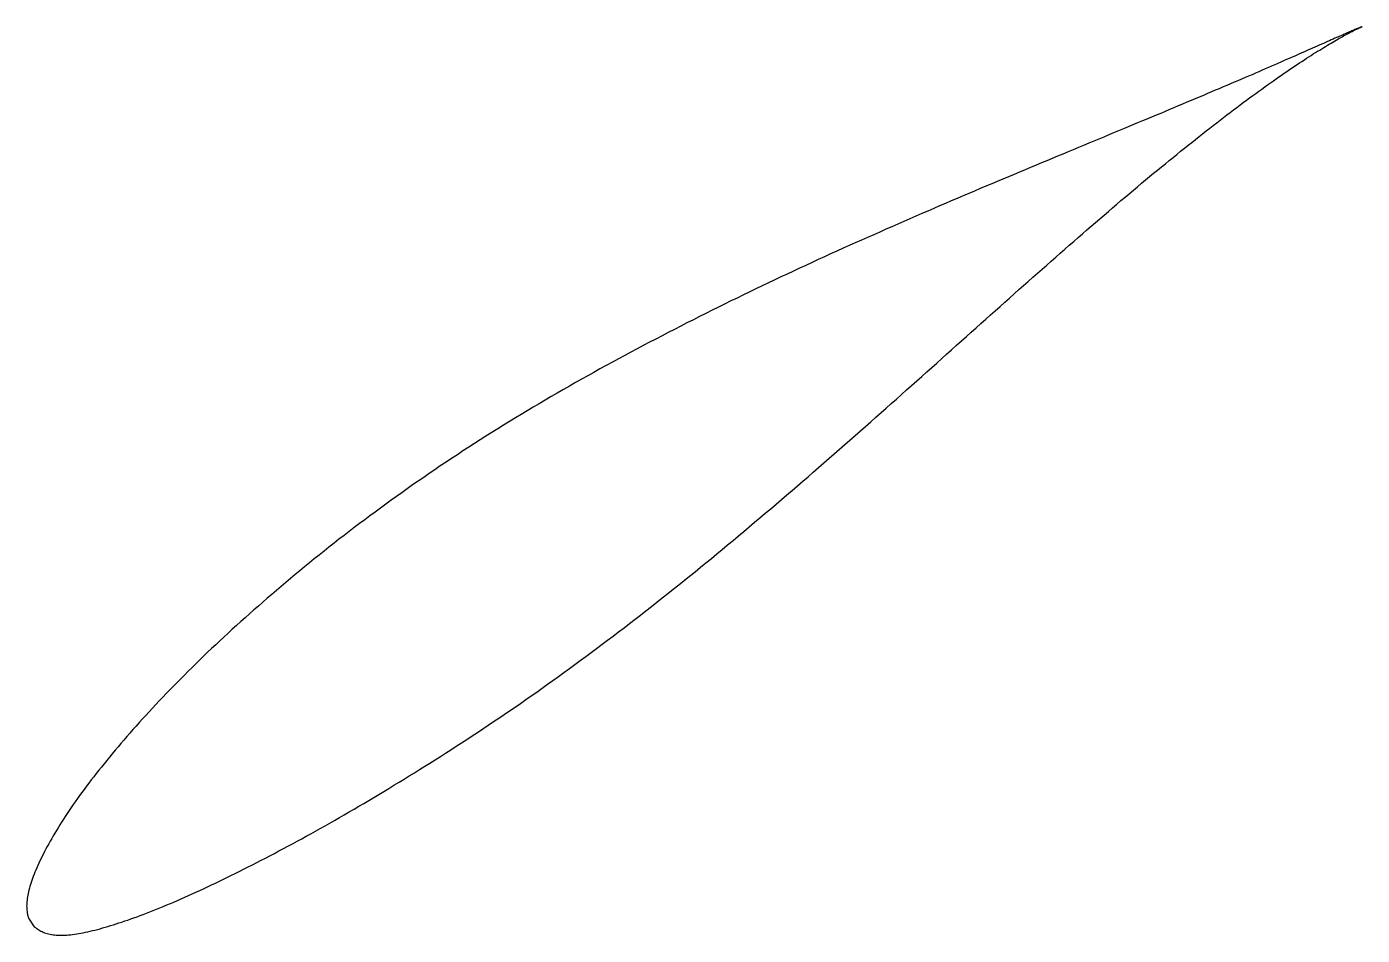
# Model space of a CAD drawing. Header units: metres. Extents: x -33 to 67, y -23 to 45.
import ezdxf

# ---------------------------------------------------------------- set-up
doc = ezdxf.new("R2010")
doc.units = ezdxf.units.M

msp = doc.modelspace()

# ---------------------------------------------------------------- linework, layer by layer
msp.add_lwpolyline([(66.81, 45.25), (66.81, 45.25), (66.8, 45.25), (66.79, 45.24), (66.77, 45.24), (66.75, 45.23), (66.73, 45.22), (66.7, 45.21), (66.67, 45.2), (66.63, 45.18), (66.59, 45.17), (66.54, 45.15), (66.49, 45.13), (66.44, 45.11), (66.38, 45.08), (66.32, 45.06), (66.25, 45.03), (66.18, 45), (66.1, 44.97), (66.03, 44.93), (65.94, 44.9), (65.86, 44.86), (65.76, 44.82), (65.67, 44.78), (65.57, 44.73), (65.46, 44.69), (65.36, 44.64), (65.24, 44.59), (65.13, 44.54), (65.01, 44.49), (64.88, 44.43), (64.75, 44.38), (64.62, 44.32), (64.48, 44.26), (64.34, 44.2), (64.2, 44.13), (64.05, 44.07), (63.9, 44), (63.74, 43.93), (63.58, 43.86), (63.41, 43.79), (63.24, 43.71), (63.07, 43.64), (62.89, 43.56), (62.71, 43.48), (62.53, 43.4), (62.34, 43.31), (62.15, 43.23), (61.95, 43.14), (61.75, 43.05), (61.54, 42.96), (61.33, 42.87), (61.12, 42.78), (60.9, 42.69), (60.68, 42.59), (60.46, 42.49), (60.23, 42.39), (60, 42.29), (59.76, 42.19), (59.52, 42.09), (59.28, 41.98), (59.03, 41.87), (58.78, 41.76), (58.53, 41.65), (58.27, 41.54), (58.01, 41.43), (57.74, 41.32), (57.47, 41.2), (57.2, 41.09), (56.92, 40.97), (56.64, 40.85), (56.35, 40.73), (56.07, 40.6), (55.77, 40.48), (55.48, 40.36), (55.18, 40.23), (54.88, 40.1), (54.57, 39.97), (54.26, 39.84), (53.95, 39.71), (53.64, 39.58), (53.32, 39.44), (52.99, 39.31), (52.67, 39.17), (52.34, 39.03), (52.01, 38.89), (51.67, 38.75), (51.33, 38.61), (50.99, 38.47), (50.64, 38.32), (50.3, 38.18), (49.94, 38.03), (49.59, 37.88), (49.23, 37.74), (48.87, 37.59), (48.51, 37.43), (48.14, 37.28), (47.77, 37.13), (47.4, 36.97), (47.03, 36.82), (46.65, 36.66), (46.27, 36.5), (45.88, 36.34), (45.5, 36.18), (45.11, 36.02), (44.72, 35.86), (44.32, 35.69), (43.93, 35.53), (43.53, 35.36), (43.12, 35.19), (42.72, 35.03), (42.31, 34.86), (41.9, 34.69), (41.49, 34.51), (41.08, 34.34), (40.66, 34.17), (40.25, 33.99), (39.83, 33.82), (39.4, 33.64), (38.98, 33.46), (38.55, 33.28), (38.12, 33.1), (37.69, 32.92), (37.26, 32.73), (36.83, 32.55), (36.39, 32.36), (35.95, 32.18), (35.51, 31.99), (35.07, 31.8), (34.63, 31.61), (34.18, 31.42), (33.74, 31.23), (33.29, 31.03), (32.84, 30.84), (32.39, 30.64), (31.94, 30.44), (31.49, 30.24), (31.03, 30.05), (30.58, 29.84), (30.12, 29.64), (29.66, 29.44), (29.2, 29.24), (28.74, 29.03), (28.28, 28.82), (27.82, 28.62), (27.36, 28.41), (26.89, 28.2), (26.43, 27.98), (25.96, 27.77), (25.5, 27.56), (25.03, 27.34), (24.56, 27.13), (24.1, 26.91), (23.63, 26.69), (23.16, 26.47), (22.69, 26.25), (22.22, 26.03), (21.75, 25.8), (21.28, 25.58), (20.81, 25.35), (20.34, 25.12), (19.87, 24.89), (19.4, 24.67), (18.93, 24.43), (18.46, 24.2), (17.99, 23.97), (17.52, 23.73), (17.05, 23.5), (16.58, 23.26), (16.1, 23.02), (15.63, 22.78), (15.17, 22.54), (14.7, 22.3), (14.23, 22.06), (13.76, 21.81), (13.29, 21.57), (12.82, 21.32), (12.36, 21.08), (11.89, 20.83), (11.43, 20.58), (10.96, 20.33), (10.5, 20.07), (10.03, 19.82), (9.57, 19.57), (9.11, 19.31), (8.65, 19.05), (8.19, 18.8), (7.73, 18.54), (7.27, 18.28), (6.82, 18.02), (6.36, 17.75), (5.91, 17.49), (5.46, 17.23), (5.01, 16.96), (4.56, 16.69), (4.11, 16.43), (3.66, 16.16), (3.22, 15.89), (2.77, 15.62), (2.33, 15.34), (1.89, 15.07), (1.45, 14.8), (1.01, 14.52), (0.58, 14.25), (0.15, 13.97), (-0.29, 13.69), (-0.72, 13.41), (-1.14, 13.13), (-1.57, 12.85), (-1.99, 12.57), (-2.42, 12.29), (-2.84, 12), (-3.26, 11.72), (-3.67, 11.43), (-4.09, 11.15), (-4.5, 10.86), (-4.91, 10.57), (-5.31, 10.28), (-5.72, 10), (-6.12, 9.71), (-6.52, 9.42), (-6.92, 9.12), (-7.32, 8.83), (-7.71, 8.54), (-8.1, 8.25), (-8.49, 7.96), (-8.88, 7.66), (-9.26, 7.37), (-9.65, 7.08), (-10.03, 6.78), (-10.4, 6.49), (-10.78, 6.19), (-11.15, 5.9), (-11.52, 5.6), (-11.88, 5.31), (-12.25, 5.01), (-12.61, 4.72), (-12.97, 4.42), (-13.33, 4.13), (-13.68, 3.83), (-14.03, 3.54), (-14.38, 3.24), (-14.73, 2.95), (-15.07, 2.65), (-15.41, 2.36), (-15.75, 2.07), (-16.08, 1.77), (-16.42, 1.48), (-16.75, 1.19), (-17.07, 0.9), (-17.4, 0.61), (-17.72, 0.32), (-18.04, 0.03), (-18.35, -0.26), (-18.67, -0.55), (-18.98, -0.84), (-19.28, -1.13), (-19.59, -1.42), (-19.89, -1.7), (-20.19, -1.99), (-20.48, -2.27), (-20.77, -2.56), (-21.06, -2.84), (-21.35, -3.12), (-21.63, -3.41), (-21.91, -3.69), (-22.19, -3.97), (-22.46, -4.24), (-22.73, -4.52), (-23, -4.8), (-23.26, -5.07), (-23.52, -5.35), (-23.78, -5.62), (-24.04, -5.89), (-24.29, -6.16), (-24.54, -6.43), (-24.78, -6.7), (-25.02, -6.97), (-25.26, -7.23), (-25.5, -7.5), (-25.73, -7.76), (-25.96, -8.02), (-26.18, -8.28), (-26.41, -8.54), (-26.62, -8.8), (-26.84, -9.05), (-27.05, -9.31), (-27.26, -9.56), (-27.47, -9.81), (-27.67, -10.06), (-27.87, -10.31), (-28.06, -10.55), (-28.26, -10.79), (-28.44, -11.04), (-28.63, -11.28), (-28.81, -11.51), (-28.99, -11.75), (-29.17, -11.99), (-29.34, -12.22), (-29.51, -12.45), (-29.67, -12.68), (-29.83, -12.91), (-29.99, -13.13), (-30.14, -13.35), (-30.29, -13.58), (-30.44, -13.79), (-30.58, -14.01), (-30.72, -14.23), (-30.86, -14.44), (-30.99, -14.65), (-31.12, -14.86), (-31.25, -15.07), (-31.37, -15.27), (-31.49, -15.47), (-31.6, -15.67), (-31.72, -15.87), (-31.82, -16.07), (-31.93, -16.26), (-32.03, -16.45), (-32.13, -16.64), (-32.22, -16.82), (-32.31, -17), (-32.4, -17.18), (-32.49, -17.36), (-32.57, -17.53), (-32.64, -17.7), (-32.72, -17.87), (-32.79, -18.04), (-32.86, -18.2), (-32.92, -18.36), (-32.98, -18.52), (-33.04, -18.67), (-33.09, -18.82), (-33.14, -18.97), (-33.19, -19.12), (-33.23, -19.26), (-33.27, -19.4), (-33.31, -19.54), (-33.34, -19.67), (-33.37, -19.8), (-33.4, -19.93), (-33.42, -20.06), (-33.44, -20.18), (-33.45, -20.3), (-33.46, -20.42), (-33.47, -20.54), (-33.47, -20.65), (-33.48, -20.75), (-33.47, -20.86), (-33.47, -20.96), (-33.46, -21.06), (-33.45, -21.15), (-33.44, -21.24), (-33.42, -21.32), (-33.41, -21.4), (-33.39, -21.47), (-33.37, -21.53), (-33.36, -21.58), (-33.34, -21.62), (-33.34, -21.65), (-32.91, -22.29), (-32.9, -22.29), (-32.88, -22.3), (-32.86, -22.32), (-32.82, -22.35), (-32.77, -22.39), (-32.71, -22.43), (-32.64, -22.48), (-32.57, -22.52), (-32.49, -22.57), (-32.41, -22.62), (-32.32, -22.66), (-32.23, -22.7), (-32.13, -22.74), (-32.04, -22.77), (-31.93, -22.8), (-31.83, -22.83), (-31.72, -22.86), (-31.61, -22.88), (-31.5, -22.9), (-31.38, -22.91), (-31.26, -22.92), (-31.13, -22.93), (-31.01, -22.93), (-30.88, -22.93), (-30.74, -22.93), (-30.61, -22.93), (-30.47, -22.92), (-30.33, -22.91), (-30.18, -22.89), (-30.03, -22.87), (-29.88, -22.85), (-29.72, -22.83), (-29.56, -22.8), (-29.4, -22.77), (-29.23, -22.74), (-29.06, -22.7), (-28.89, -22.67), (-28.71, -22.62), (-28.54, -22.58), (-28.35, -22.54), (-28.16, -22.49), (-27.97, -22.44), (-27.78, -22.38), (-27.58, -22.33), (-27.38, -22.27), (-27.18, -22.21), (-26.97, -22.14), (-26.76, -22.08), (-26.55, -22.01), (-26.33, -21.94), (-26.11, -21.86), (-25.88, -21.79), (-25.66, -21.71), (-25.43, -21.63), (-25.19, -21.54), (-24.96, -21.46), (-24.72, -21.37), (-24.47, -21.27), (-24.23, -21.18), (-23.98, -21.08), (-23.73, -20.98), (-23.47, -20.88), (-23.22, -20.77), (-22.96, -20.66), (-22.69, -20.55), (-22.43, -20.44), (-22.16, -20.32), (-21.88, -20.2), (-21.61, -20.08), (-21.33, -19.96), (-21.05, -19.83), (-20.77, -19.7), (-20.48, -19.57), (-20.19, -19.44), (-19.9, -19.3), (-19.6, -19.16), (-19.31, -19.02), (-19.01, -18.88), (-18.7, -18.73), (-18.4, -18.58), (-18.09, -18.43), (-17.78, -18.28), (-17.47, -18.12), (-17.15, -17.96), (-16.84, -17.8), (-16.51, -17.64), (-16.19, -17.48), (-15.87, -17.31), (-15.54, -17.14), (-15.21, -16.97), (-14.88, -16.79), (-14.54, -16.61), (-14.2, -16.43), (-13.87, -16.25), (-13.52, -16.07), (-13.18, -15.88), (-12.83, -15.69), (-12.49, -15.5), (-12.14, -15.31), (-11.78, -15.11), (-11.43, -14.92), (-11.07, -14.72), (-10.72, -14.51), (-10.36, -14.31), (-9.99, -14.1), (-9.63, -13.89), (-9.27, -13.68), (-8.9, -13.47), (-8.53, -13.25), (-8.16, -13.04), (-7.79, -12.81), (-7.41, -12.59), (-7.04, -12.37), (-6.66, -12.14), (-6.28, -11.91), (-5.9, -11.68), (-5.52, -11.45), (-5.14, -11.21), (-4.75, -10.98), (-4.36, -10.74), (-3.98, -10.5), (-3.59, -10.25), (-3.2, -10.01), (-2.81, -9.76), (-2.41, -9.51), (-2.02, -9.26), (-1.62, -9.01), (-1.23, -8.75), (-0.83, -8.49), (-0.43, -8.23), (-0.03, -7.97), (0.37, -7.71), (0.77, -7.44), (1.17, -7.17), (1.57, -6.9), (1.98, -6.63), (2.38, -6.36), (2.78, -6.08), (3.19, -5.81), (3.6, -5.53), (4, -5.24), (4.41, -4.96), (4.82, -4.68), (5.23, -4.39), (5.63, -4.1), (6.04, -3.81), (6.45, -3.51), (6.86, -3.22), (7.27, -2.92), (7.68, -2.62), (8.09, -2.32), (8.5, -2.02), (8.91, -1.72), (9.32, -1.41), (9.73, -1.1), (10.14, -0.79), (10.55, -0.48), (10.97, -0.17), (11.38, 0.14), (11.79, 0.46), (12.2, 0.78), (12.61, 1.1), (13.02, 1.42), (13.43, 1.74), (13.84, 2.06), (14.25, 2.38), (14.66, 2.71), (15.07, 3.04), (15.48, 3.36), (15.89, 3.69), (16.3, 4.02), (16.71, 4.35), (17.11, 4.69), (17.52, 5.02), (17.93, 5.35), (18.34, 5.69), (18.74, 6.02), (19.15, 6.36), (19.56, 6.7), (19.96, 7.04), (20.37, 7.38), (20.77, 7.72), (21.18, 8.06), (21.58, 8.4), (21.98, 8.74), (22.39, 9.08), (22.79, 9.42), (23.19, 9.76), (23.59, 10.11), (23.99, 10.45), (24.39, 10.79), (24.79, 11.14), (25.19, 11.48), (25.58, 11.82), (25.98, 12.17), (26.38, 12.51), (26.77, 12.86), (27.16, 13.2), (27.56, 13.54), (27.95, 13.89), (28.34, 14.23), (28.73, 14.57), (29.12, 14.92), (29.51, 15.26), (29.9, 15.6), (30.29, 15.95), (30.67, 16.29), (31.06, 16.63), (31.44, 16.97), (31.83, 17.31), (32.21, 17.65), (32.59, 17.99), (32.97, 18.33), (33.35, 18.67), (33.73, 19), (34.1, 19.34), (34.48, 19.67), (34.85, 20.01), (35.23, 20.34), (35.6, 20.68), (35.97, 21.01), (36.34, 21.34), (36.71, 21.67), (37.08, 21.99), (37.44, 22.32), (37.81, 22.65), (38.17, 22.97), (38.53, 23.3), (38.89, 23.62), (39.25, 23.94), (39.61, 24.26), (39.97, 24.57), (40.32, 24.89), (40.67, 25.21), (41.03, 25.52), (41.38, 25.83), (41.73, 26.14), (42.07, 26.45), (42.42, 26.75), (42.77, 27.06), (43.11, 27.36), (43.45, 27.66), (43.79, 27.96), (44.13, 28.26), (44.47, 28.55), (44.8, 28.85), (45.14, 29.14), (45.47, 29.43), (45.8, 29.71), (46.13, 30), (46.45, 30.28), (46.78, 30.56), (47.1, 30.84), (47.42, 31.12), (47.74, 31.39), (48.06, 31.66), (48.38, 31.93), (48.69, 32.2), (49, 32.46), (49.31, 32.72), (49.62, 32.98), (49.93, 33.24), (50.23, 33.5), (50.53, 33.75), (50.84, 34), (51.13, 34.25), (51.43, 34.49), (51.73, 34.73), (52.02, 34.97), (52.31, 35.21), (52.6, 35.44), (52.88, 35.67), (53.17, 35.9), (53.45, 36.13), (53.73, 36.35), (54, 36.57), (54.28, 36.79), (54.55, 37.01), (54.82, 37.22), (55.09, 37.43), (55.35, 37.64), (55.62, 37.84), (55.88, 38.05), (56.14, 38.24), (56.39, 38.44), (56.64, 38.63), (56.9, 38.82), (57.14, 39.01), (57.39, 39.2), (57.63, 39.38), (57.87, 39.56), (58.11, 39.73), (58.35, 39.91), (58.58, 40.08), (58.81, 40.25), (59.03, 40.41), (59.26, 40.57), (59.48, 40.73), (59.7, 40.89), (59.92, 41.04), (60.13, 41.19), (60.34, 41.34), (60.55, 41.48), (60.75, 41.62), (60.95, 41.76), (61.15, 41.9), (61.35, 42.03), (61.54, 42.16), (61.73, 42.29), (61.92, 42.41), (62.1, 42.54), (62.28, 42.65), (62.46, 42.77), (62.63, 42.88), (62.8, 42.99), (62.97, 43.1), (63.13, 43.21), (63.29, 43.31), (63.45, 43.41), (63.61, 43.5), (63.76, 43.6), (63.91, 43.69), (64.05, 43.77), (64.19, 43.86), (64.33, 43.94), (64.46, 44.02), (64.59, 44.1), (64.72, 44.17), (64.84, 44.24), (64.96, 44.31), (65.08, 44.38), (65.19, 44.44), (65.3, 44.5), (65.41, 44.56), (65.51, 44.62), (65.61, 44.67), (65.7, 44.72), (65.8, 44.77), (65.88, 44.82), (65.97, 44.86), (66.05, 44.9), (66.12, 44.94), (66.19, 44.98), (66.26, 45.01), (66.33, 45.04), (66.39, 45.07), (66.44, 45.1), (66.5, 45.12), (66.55, 45.14), (66.59, 45.16), (66.63, 45.18), (66.67, 45.2), (66.7, 45.21), (66.73, 45.22), (66.75, 45.23), (66.77, 45.24), (66.79, 45.24), (66.8, 45.25), (66.81, 45.25), (66.81, 45.25)], close=True)

doc.saveas('drawing.dxf')
